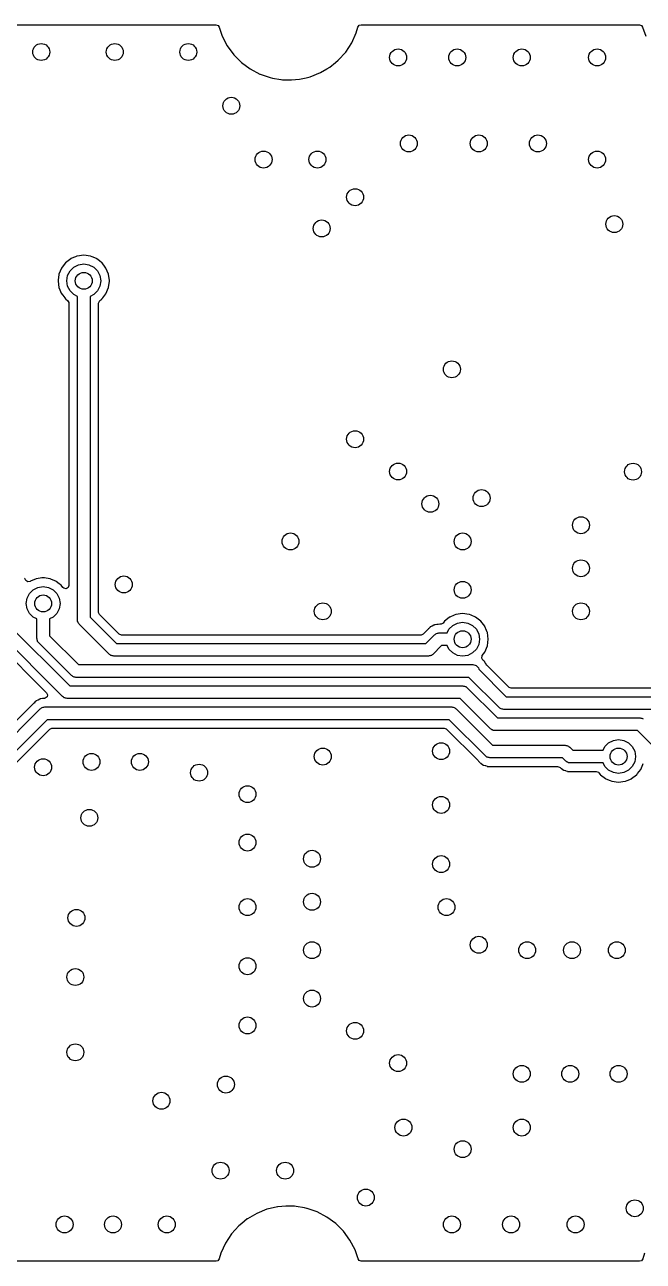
# Model space of a CAD drawing. Extents: x 4.95 to 6.89, y -4.12 to -2.97.
# Drawn here: x 5.579 to 6.154, y -4.115 to -2.965 of the extents above; entities that cross this region are included whole.
import ezdxf

# ---------------------------------------------------------------- set-up
doc = ezdxf.new("R2010")
doc.units = 0
doc.header["$MEASUREMENT"] = 0
doc.layers.add('BLACK', color=7, linetype='CONTINUOUS')

msp = doc.modelspace()

# ---------------------------------------------------------------- linework, layer by layer
at = {"layer": 'BLACK', "linetype": 'CONTINUOUS'}
for p, q in [((5.49831, -2.96539), (5.75694, -2.96539)), ((5.75694, -2.96539), (5.75894, -2.96612)), ((5.88902, -2.96764), (5.89027, -2.96592)), ((5.89027, -2.96592), (5.89201, -2.96539)), ((5.89201, -2.96539), (6.15064, -2.96539)), ((6.15064, -2.96539), (6.15264, -2.96612)), ((5.75894, -2.96612), (5.75988, -2.9675)), ((5.75988, -2.9675), (5.76277, -2.97599)), ((5.76277, -2.97599), (5.76746, -2.98503)), ((5.8832, -2.9823), (5.88746, -2.97305)), ((5.88746, -2.97305), (5.88902, -2.96764)), ((6.15264, -2.96612), (6.15359, -2.9675)), ((6.15359, -2.9675), (6.15647, -2.97599)), ((5.76746, -2.98503), (5.77347, -2.99325)), ((5.87758, -2.9908), (5.8832, -2.9823)), ((5.77347, -2.99325), (5.78065, -3.00047)), ((5.78065, -3.00047), (5.78885, -3.00653)), ((5.86805, -3.00054), (5.87066, -2.99843)), ((5.87066, -2.99843), (5.87075, -2.99835)), ((5.87066, -2.99843), (5.87066, -2.99843)), ((5.87075, -2.99835), (5.87758, -2.9908)), ((5.78885, -3.00653), (5.79786, -3.01127)), ((5.79786, -3.01127), (5.79797, -3.01131)), ((5.79797, -3.01131), (5.79797, -3.01131)), ((5.79797, -3.01131), (5.80738, -3.01456)), ((5.84461, -3.01372), (5.85407, -3.00994)), ((5.85407, -3.00994), (5.86, -3.00646)), ((5.86, -3.00646), (5.86275, -3.00484)), ((5.86275, -3.00484), (5.86285, -3.00478)), ((5.86275, -3.00484), (5.86275, -3.00484)), ((5.86285, -3.00478), (5.86805, -3.00054)), ((5.80738, -3.01456), (5.80738, -3.01456)), ((5.80738, -3.01456), (5.80749, -3.01459)), ((5.80749, -3.01459), (5.80969, -3.015)), ((5.80969, -3.015), (5.81741, -3.01641)), ((5.81741, -3.01641), (5.81741, -3.01641)), ((5.81741, -3.01641), (5.81751, -3.01642)), ((5.81751, -3.01642), (5.81761, -3.01643)), ((5.81761, -3.01643), (5.81761, -3.01643)), ((5.81761, -3.01643), (5.81898, -3.0165)), ((5.81898, -3.0165), (5.82077, -3.01659)), ((5.82077, -3.01659), (5.82712, -3.01659)), ((5.82712, -3.01659), (5.83468, -3.01602)), ((5.83468, -3.01602), (5.84074, -3.01461)), ((5.84074, -3.01461), (5.84449, -3.01375)), ((5.84449, -3.01375), (5.84461, -3.01372)), ((5.84449, -3.01375), (5.84449, -3.01375)), ((5.62204, -3.18297), (5.61965, -3.18481)), ((5.6222, -3.18285), (5.62204, -3.18297)), ((5.62204, -3.18297), (5.62204, -3.18297)), ((5.62641, -3.18111), (5.6222, -3.18285)), ((5.62777, -3.18055), (5.62641, -3.18111)), ((5.62796, -3.18047), (5.62777, -3.18055)), ((5.62777, -3.18055), (5.62777, -3.18055)), ((5.63413, -3.17966), (5.62796, -3.18047)), ((5.6403, -3.18047), (5.63413, -3.17966)), ((5.64049, -3.18055), (5.6403, -3.18047)), ((5.64185, -3.18111), (5.64049, -3.18055)), ((5.64049, -3.18055), (5.64049, -3.18055)), ((5.64605, -3.18285), (5.64185, -3.18111)), ((5.64621, -3.18297), (5.64605, -3.18285)), ((5.6486, -3.18481), (5.64621, -3.18297)), ((5.64621, -3.18297), (5.64621, -3.18297)), ((5.61348, -3.19158), (5.61109, -3.19733)), ((5.6141, -3.19076), (5.61348, -3.19158)), ((5.61714, -3.1868), (5.6141, -3.19076)), ((5.61727, -3.18664), (5.61714, -3.1868)), ((5.61965, -3.18481), (5.61727, -3.18664)), ((5.61915, -3.19863), (5.62139, -3.19424)), ((5.62139, -3.19424), (5.62487, -3.19076)), ((5.62487, -3.19076), (5.62926, -3.18852)), ((5.62926, -3.18852), (5.63413, -3.18775)), ((5.63413, -3.18775), (5.63899, -3.18852)), ((5.63899, -3.18852), (5.64338, -3.19076)), ((5.64338, -3.19076), (5.64687, -3.19424)), ((5.64687, -3.19424), (5.6491, -3.19863)), ((5.65099, -3.18664), (5.6486, -3.18481)), ((5.65111, -3.1868), (5.65099, -3.18664)), ((5.65415, -3.19076), (5.65111, -3.1868)), ((5.65478, -3.19158), (5.65415, -3.19076)), ((5.65716, -3.19733), (5.65478, -3.19158)), ((5.61036, -3.20293), (5.61028, -3.2035)), ((5.61028, -3.2035), (5.61031, -3.2037)), ((5.61031, -3.2037), (5.61032, -3.20379)), ((5.61032, -3.20379), (5.61109, -3.20967)), ((5.61107, -3.19753), (5.61036, -3.20293)), ((5.61109, -3.19733), (5.61107, -3.19753)), ((5.61838, -3.2035), (5.61915, -3.19863)), ((5.61915, -3.20837), (5.61838, -3.2035)), ((5.6491, -3.19863), (5.64988, -3.2035)), ((5.64988, -3.2035), (5.6491, -3.20837)), ((5.65719, -3.19753), (5.65716, -3.19733)), ((5.65716, -3.20967), (5.65793, -3.20379)), ((5.6579, -3.20293), (5.65719, -3.19753)), ((5.65797, -3.2035), (5.6579, -3.20293)), ((5.65793, -3.20379), (5.65795, -3.2037)), ((5.65795, -3.2037), (5.65797, -3.2035)), ((5.61109, -3.20967), (5.61348, -3.21542)), ((5.61348, -3.21542), (5.6136, -3.21559)), ((5.6136, -3.21559), (5.6136, -3.21559)), ((5.6136, -3.21559), (5.61652, -3.21939)), ((5.62139, -3.21276), (5.61915, -3.20837)), ((5.62487, -3.21624), (5.62139, -3.21276)), ((5.62822, -3.21795), (5.62487, -3.21624)), ((5.62822, -3.51858), (5.62822, -3.21795)), ((5.64338, -3.21624), (5.64003, -3.21795)), ((5.64003, -3.21795), (5.64003, -3.51613)), ((5.64687, -3.21276), (5.64338, -3.21624)), ((5.6491, -3.20837), (5.64687, -3.21276)), ((5.65174, -3.21939), (5.65465, -3.21559)), ((5.65465, -3.21559), (5.65478, -3.21542)), ((5.65465, -3.21559), (5.65465, -3.21559)), ((5.65478, -3.21542), (5.65716, -3.20967)), ((5.61652, -3.21939), (5.61727, -3.22036)), ((5.61727, -3.22036), (5.61743, -3.22049)), ((5.61743, -3.22049), (5.61743, -3.22049)), ((5.61743, -3.22049), (5.61911, -3.22178)), ((5.61911, -3.22178), (5.62025, -3.22357)), ((5.62025, -3.22357), (5.62033, -3.22425)), ((5.62033, -3.22425), (5.62033, -3.48663)), ((5.64793, -3.22425), (5.64865, -3.22225)), ((5.64793, -3.51157), (5.64793, -3.22425)), ((5.64865, -3.22225), (5.64914, -3.22178)), ((5.64914, -3.22178), (5.65083, -3.22049)), ((5.65083, -3.22049), (5.65099, -3.22036)), ((5.65083, -3.22049), (5.65083, -3.22049)), ((5.65099, -3.22036), (5.65174, -3.21939)), ((5.57933, -3.48024), (5.57916, -3.48001)), ((5.57982, -3.48142), (5.57933, -3.48024)), ((5.58031, -3.48223), (5.57982, -3.48142)), ((5.58216, -3.48329), (5.58031, -3.48223)), ((5.58425, -3.48293), (5.58216, -3.48329)), ((5.5843, -3.4829), (5.58425, -3.48293)), ((5.58446, -3.48277), (5.5843, -3.4829)), ((5.58465, -3.4827), (5.58446, -3.48277)), ((5.59002, -3.48047), (5.58465, -3.4827)), ((5.59021, -3.48039), (5.59002, -3.48047)), ((5.59002, -3.48047), (5.59002, -3.48047)), ((5.59524, -3.47973), (5.59021, -3.48039)), ((5.59618, -3.47961), (5.59524, -3.47973)), ((5.59638, -3.47958), (5.59618, -3.47961)), ((5.59659, -3.47961), (5.59638, -3.47958)), ((5.59753, -3.47973), (5.59659, -3.47961)), ((5.60256, -3.48039), (5.59753, -3.47973)), ((5.60274, -3.48047), (5.60256, -3.48039)), ((5.60421, -3.48108), (5.60274, -3.48047)), ((5.60274, -3.48047), (5.60274, -3.48047)), ((5.60831, -3.48277), (5.60421, -3.48108)), ((5.60847, -3.4829), (5.60831, -3.48277)), ((5.61138, -3.48513), (5.60847, -3.4829)), ((5.60847, -3.4829), (5.60847, -3.4829)), ((5.58141, -3.49856), (5.58364, -3.49417)), ((5.58364, -3.49417), (5.58713, -3.49068)), ((5.58713, -3.49068), (5.59152, -3.48845)), ((5.59152, -3.48845), (5.59638, -3.48768)), ((5.59638, -3.48768), (5.60125, -3.48845)), ((5.60125, -3.48845), (5.60564, -3.49068)), ((5.60564, -3.49068), (5.60913, -3.49417)), ((5.60913, -3.49417), (5.61136, -3.49856)), ((5.61325, -3.48656), (5.61138, -3.48513)), ((5.61474, -3.48851), (5.61325, -3.48656)), ((5.61475, -3.48852), (5.61474, -3.48851)), ((5.61566, -3.48932), (5.61475, -3.48852)), ((5.61776, -3.48969), (5.61566, -3.48932)), ((5.6196, -3.48863), (5.61776, -3.48969)), ((5.62033, -3.48663), (5.6196, -3.48863)), ((5.58064, -3.50342), (5.58141, -3.49856)), ((5.58141, -3.50829), (5.58064, -3.50342)), ((5.61136, -3.49856), (5.61213, -3.50342)), ((5.61213, -3.50342), (5.61136, -3.50829)), ((5.58364, -3.51268), (5.58141, -3.50829)), ((5.58713, -3.51617), (5.58364, -3.51268)), ((5.59048, -3.51787), (5.58713, -3.51617)), ((5.60564, -3.51617), (5.60229, -3.51787)), ((5.60913, -3.51268), (5.60564, -3.51617)), ((5.61136, -3.50829), (5.60913, -3.51268)), ((5.64003, -3.51613), (5.66457, -3.54067)), ((5.64794, -3.51184), (5.64793, -3.51157)), ((5.64884, -3.51377), (5.64794, -3.51184)), ((5.66693, -3.53186), (5.64884, -3.51377)), ((5.97421, -3.5162), (5.9706, -3.51898)), ((5.97438, -3.51608), (5.97421, -3.5162)), ((5.97421, -3.5162), (5.97421, -3.5162)), ((5.97845, -3.51439), (5.97438, -3.51608)), ((5.97994, -3.51378), (5.97845, -3.51439)), ((5.98013, -3.5137), (5.97994, -3.51378)), ((5.97994, -3.51378), (5.97994, -3.51378)), ((5.9863, -3.51289), (5.98013, -3.5137)), ((5.99247, -3.5137), (5.9863, -3.51289)), ((5.99266, -3.51378), (5.99247, -3.5137)), ((5.99415, -3.51439), (5.99266, -3.51378)), ((5.99266, -3.51378), (5.99266, -3.51378)), ((5.99822, -3.51608), (5.99415, -3.51439)), ((5.99838, -3.5162), (5.99822, -3.51608)), ((6.002, -3.51898), (5.99838, -3.5162)), ((5.99838, -3.5162), (5.99838, -3.5162)), ((5.56459, -3.5235), (5.62109, -3.58)), ((5.59048, -3.53583), (5.59048, -3.51787)), ((5.60229, -3.51787), (5.60229, -3.53339)), ((5.62842, -3.51933), (5.62822, -3.51858)), ((5.62842, -3.5201), (5.62842, -3.51933)), ((5.62881, -3.52078), (5.62842, -3.5201)), ((5.62901, -3.52153), (5.62881, -3.52078)), ((5.62956, -3.52208), (5.62901, -3.52153)), ((5.62995, -3.52275), (5.62956, -3.52208)), ((5.65795, -3.55075), (5.62995, -3.52275)), ((5.95431, -3.52723), (5.94967, -3.53186)), ((5.95439, -3.52714), (5.95431, -3.52723)), ((5.95474, -3.52676), (5.95439, -3.52714)), ((5.95574, -3.52568), (5.95474, -3.52676)), ((5.95595, -3.52557), (5.95574, -3.52568)), ((5.95607, -3.52546), (5.95595, -3.52557)), ((5.95612, -3.52542), (5.95607, -3.52546)), ((5.95627, -3.52529), (5.95612, -3.52542)), ((5.95798, -3.52446), (5.95627, -3.52529)), ((5.95811, -3.5244), (5.95798, -3.52446)), ((5.95956, -3.52362), (5.95811, -3.5244)), ((5.95978, -3.5235), (5.95956, -3.52362)), ((5.95956, -3.52362), (5.95956, -3.52362)), ((5.96004, -3.52345), (5.95978, -3.5235)), ((5.96007, -3.52344), (5.96004, -3.52345)), ((5.96014, -3.52342), (5.96007, -3.52344)), ((5.96018, -3.52341), (5.96014, -3.52342)), ((5.96041, -3.5233), (5.96018, -3.52341)), ((5.96078, -3.52325), (5.96041, -3.5233)), ((5.9623, -3.52307), (5.96078, -3.52325)), ((5.96244, -3.52305), (5.9623, -3.52307)), ((5.96304, -3.52295), (5.96244, -3.52305)), ((5.96317, -3.52293), (5.96304, -3.52295)), ((5.96304, -3.52295), (5.96304, -3.52295)), ((5.96331, -3.52293), (5.96317, -3.52293)), ((5.96368, -3.52291), (5.96331, -3.52293)), ((5.96497, -3.52276), (5.96368, -3.52291)), ((5.96523, -3.52281), (5.96497, -3.52276)), ((5.96548, -3.52282), (5.96523, -3.52281)), ((5.96549, -3.52276), (5.96548, -3.52282)), ((5.96631, -3.52275), (5.96549, -3.52276)), ((5.9681, -3.52161), (5.96631, -3.52275)), ((5.96931, -3.52003), (5.9681, -3.52161)), ((5.96944, -3.51987), (5.96931, -3.52003)), ((5.96931, -3.52003), (5.96931, -3.52003)), ((5.9706, -3.51898), (5.96944, -3.51987)), ((5.97185, -3.53083), (5.97356, -3.52748)), ((5.97356, -3.52748), (5.97704, -3.52399)), ((5.97704, -3.52399), (5.98143, -3.52175)), ((5.98143, -3.52175), (5.9863, -3.52098)), ((5.9863, -3.52098), (5.99117, -3.52175)), ((5.99117, -3.52175), (5.99556, -3.52399)), ((5.99556, -3.52399), (5.99904, -3.52748)), ((5.99904, -3.52748), (6.00128, -3.53187)), ((6.00316, -3.51987), (6.002, -3.51898)), ((6.00328, -3.52003), (6.00316, -3.51987)), ((6.00682, -3.52464), (6.00328, -3.52003)), ((6.00695, -3.52481), (6.00682, -3.52464)), ((6.00851, -3.52859), (6.00695, -3.52481)), ((6.0092, -3.53025), (6.00851, -3.52859)), ((5.54918, -3.53595), (5.59961, -3.58639)), ((5.61447, -3.59008), (5.55451, -3.53012)), ((5.59068, -3.53658), (5.59048, -3.53583)), ((5.59068, -3.53736), (5.59068, -3.53658)), ((5.59107, -3.53804), (5.59068, -3.53736)), ((5.59127, -3.53879), (5.59107, -3.53804)), ((5.59182, -3.53934), (5.59127, -3.53879)), ((5.59221, -3.54001), (5.59182, -3.53934)), ((5.62262, -3.57042), (5.59221, -3.54001)), ((5.60229, -3.53339), (5.62924, -3.56033)), ((5.66457, -3.54067), (5.95203, -3.54067)), ((5.66713, -3.53205), (5.66693, -3.53186)), ((5.66913, -3.53277), (5.66713, -3.53205)), ((5.94747, -3.53277), (5.66913, -3.53277)), ((5.94774, -3.53276), (5.94747, -3.53277)), ((5.94967, -3.53186), (5.94774, -3.53276)), ((5.95203, -3.54067), (5.96014, -3.53256)), ((5.96014, -3.53256), (5.96081, -3.53217)), ((5.96081, -3.53217), (5.96136, -3.53162)), ((5.96136, -3.53162), (5.96211, -3.53142)), ((5.96211, -3.53142), (5.96279, -3.53103)), ((5.96279, -3.53103), (5.96356, -3.53103)), ((5.96356, -3.53103), (5.96432, -3.53083)), ((5.96432, -3.53083), (5.97185, -3.53083)), ((6.00128, -3.53187), (6.00205, -3.53673)), ((6.00205, -3.53673), (6.00128, -3.5416)), ((6.00933, -3.53056), (6.0092, -3.53025)), ((6.01014, -3.53673), (6.00933, -3.53056)), ((6.00933, -3.5429), (6.01014, -3.53673)), ((5.65862, -3.55114), (5.65795, -3.55075)), ((5.65917, -3.55169), (5.65862, -3.55114)), ((5.65992, -3.55189), (5.65917, -3.55169)), ((5.6606, -3.55228), (5.65992, -3.55189)), ((5.66137, -3.55228), (5.6606, -3.55228)), ((5.66212, -3.55248), (5.66137, -3.55228)), ((5.95522, -3.55228), (5.95447, -3.55248)), ((5.956, -3.55228), (5.95522, -3.55228)), ((5.95668, -3.55189), (5.956, -3.55228)), ((5.95743, -3.55169), (5.95668, -3.55189)), ((5.95798, -3.55114), (5.95743, -3.55169)), ((5.95865, -3.55075), (5.95798, -3.55114)), ((5.96676, -3.54264), (5.95865, -3.55075)), ((5.97185, -3.54264), (5.96676, -3.54264)), ((5.97356, -3.54599), (5.97185, -3.54264)), ((5.97704, -3.54947), (5.97356, -3.54599)), ((5.98143, -3.55171), (5.97704, -3.54947)), ((5.9863, -3.55248), (5.98143, -3.55171)), ((5.99117, -3.55171), (5.9863, -3.55248)), ((5.99556, -3.54947), (5.99117, -3.55171)), ((5.99904, -3.54599), (5.99556, -3.54947)), ((6.00128, -3.5416), (5.99904, -3.54599)), ((6.00404, -3.55423), (6.00434, -3.55212)), ((6.00434, -3.55212), (6.00461, -3.5517)), ((6.00461, -3.5517), (6.00683, -3.54882)), ((6.00683, -3.54882), (6.00695, -3.54865)), ((6.00683, -3.54882), (6.00683, -3.54882)), ((6.00695, -3.54865), (6.00933, -3.5429)), ((5.62924, -3.56033), (5.99581, -3.56033)), ((5.95447, -3.55248), (5.66212, -3.55248)), ((5.99581, -3.56033), (5.99876, -3.56113)), ((5.99876, -3.56113), (6.00092, -3.56329)), ((6.00092, -3.56329), (6.00126, -3.56454)), ((6.00516, -3.55604), (6.00404, -3.55423)), ((6.00595, -3.55667), (6.00516, -3.55604)), ((6.00615, -3.55682), (6.00595, -3.55667)), ((6.00595, -3.55667), (6.00595, -3.55667)), ((6.00629, -3.55704), (6.00615, -3.55682)), ((6.00647, -3.55723), (6.00629, -3.55704)), ((6.00652, -3.55729), (6.00647, -3.55723)), ((6.00647, -3.55723), (6.00647, -3.55723)), ((6.00667, -3.55749), (6.00652, -3.55729)), ((6.00652, -3.55729), (6.00652, -3.55729)), ((6.00686, -3.55767), (6.00667, -3.55749)), ((6.00698, -3.55789), (6.00686, -3.55767)), ((6.00764, -3.5591), (6.00698, -3.55789)), ((6.00698, -3.55789), (6.00698, -3.55789)), ((6.00776, -3.55931), (6.00764, -3.5591)), ((6.00862, -3.56065), (6.00776, -3.55931)), ((6.00904, -3.56116), (6.00862, -3.56065)), ((6.02925, -3.58137), (6.00904, -3.56116)), ((5.62329, -3.5708), (5.62262, -3.57042)), ((5.62384, -3.57135), (5.62329, -3.5708)), ((5.62459, -3.57156), (5.62384, -3.57135)), ((5.62526, -3.57194), (5.62459, -3.57156)), ((5.62604, -3.57194), (5.62526, -3.57194)), ((5.62679, -3.57215), (5.62604, -3.57194)), ((5.99216, -3.57215), (5.62679, -3.57215)), ((6.02027, -3.60026), (5.99216, -3.57215)), ((6.00126, -3.56454), (6.02689, -3.59018)), ((5.59961, -3.58639), (5.60051, -3.58832)), ((5.62109, -3.58), (5.98646, -3.58)), ((5.98646, -3.58), (5.98721, -3.5802)), ((5.98721, -3.5802), (5.98799, -3.5802)), ((5.98799, -3.5802), (5.98866, -3.58059)), ((5.98866, -3.58059), (5.98941, -3.58079)), ((5.98941, -3.58079), (5.98996, -3.58134)), ((5.98996, -3.58134), (5.99063, -3.58173)), ((5.99063, -3.58173), (6.01875, -3.60984)), ((6.02945, -3.58156), (6.02925, -3.58137)), ((6.03145, -3.58228), (6.02945, -3.58156)), ((6.34758, -3.58228), (6.03145, -3.58228)), ((5.58779, -3.59607), (5.53752, -3.64634)), ((5.58788, -3.59598), (5.58779, -3.59607)), ((5.58905, -3.59471), (5.58788, -3.59598)), ((5.58923, -3.59452), (5.58905, -3.59471)), ((5.58943, -3.59441), (5.58923, -3.59452)), ((5.58956, -3.5943), (5.58943, -3.59441)), ((5.5896, -3.59426), (5.58956, -3.5943)), ((5.58976, -3.59413), (5.5896, -3.59426)), ((5.58993, -3.59404), (5.58976, -3.59413)), ((5.58994, -3.59404), (5.58993, -3.59404)), ((5.59147, -3.5933), (5.58994, -3.59404)), ((5.5916, -3.59324), (5.59147, -3.5933)), ((5.59327, -3.59234), (5.5916, -3.59324)), ((5.59352, -3.59229), (5.59327, -3.59234)), ((5.59356, -3.59228), (5.59352, -3.59229)), ((5.59363, -3.59226), (5.59356, -3.59228)), ((5.59367, -3.59225), (5.59363, -3.59226)), ((5.5939, -3.59214), (5.59367, -3.59225)), ((5.59416, -3.59211), (5.5939, -3.59214)), ((5.59578, -3.59191), (5.59416, -3.59211)), ((5.59416, -3.59211), (5.59416, -3.59211)), ((5.59593, -3.59189), (5.59578, -3.59191)), ((5.59653, -3.59179), (5.59593, -3.59189)), ((5.59666, -3.59177), (5.59653, -3.59179)), ((5.59653, -3.59179), (5.59653, -3.59179)), ((5.5968, -3.59177), (5.59666, -3.59177)), ((5.59716, -3.59175), (5.5968, -3.59177)), ((5.59752, -3.59171), (5.59716, -3.59175)), ((5.59778, -3.59168), (5.59752, -3.59171)), ((5.59822, -3.59159), (5.59778, -3.59168)), ((5.59996, -3.59037), (5.59822, -3.59159)), ((5.60051, -3.58832), (5.59996, -3.59037)), ((5.61514, -3.59047), (5.61447, -3.59008)), ((5.61569, -3.59102), (5.61514, -3.59047)), ((5.61644, -3.59122), (5.61569, -3.59102)), ((5.61712, -3.59161), (5.61644, -3.59122)), ((5.61789, -3.59161), (5.61712, -3.59161)), ((5.61864, -3.59181), (5.61789, -3.59161)), ((5.98401, -3.59181), (5.61864, -3.59181)), ((6.01212, -3.61992), (5.98401, -3.59181)), ((6.02689, -3.59018), (6.35022, -3.59018)), ((5.53977, -3.65526), (5.59363, -3.6014)), ((5.59363, -3.6014), (5.5943, -3.60101)), ((5.5943, -3.60101), (5.59485, -3.60046)), ((5.59485, -3.60046), (5.5956, -3.60026)), ((5.5956, -3.60026), (5.59627, -3.59987)), ((5.59627, -3.59987), (5.59705, -3.59987)), ((5.59705, -3.59987), (5.5978, -3.59967)), ((5.5978, -3.59967), (5.97612, -3.59967)), ((5.97612, -3.59967), (5.97687, -3.59987)), ((5.97687, -3.59987), (5.97765, -3.59987)), ((5.97765, -3.59987), (5.97832, -3.60026)), ((5.97832, -3.60026), (5.97908, -3.60046)), ((5.97908, -3.60046), (5.97963, -3.60101)), ((5.97963, -3.60101), (5.9803, -3.6014)), ((5.9803, -3.6014), (6.01408, -3.63517)), ((6.02094, -3.60065), (6.02027, -3.60026)), ((6.02149, -3.6012), (6.02094, -3.60065)), ((6.02224, -3.6014), (6.02149, -3.6012)), ((6.02292, -3.60179), (6.02224, -3.6014)), ((6.02369, -3.60179), (6.02292, -3.60179)), ((6.02445, -3.60199), (6.02369, -3.60179)), ((6.35163, -3.60199), (6.02445, -3.60199)), ((5.60025, -3.61148), (5.55057, -3.66116)), ((5.56182, -3.66107), (5.60261, -3.62028)), ((5.97368, -3.61148), (5.60025, -3.61148)), ((5.60261, -3.62028), (5.60454, -3.61938)), ((5.60454, -3.61938), (5.60481, -3.61937)), ((5.60481, -3.61937), (5.96912, -3.61937)), ((5.96912, -3.61937), (5.97112, -3.6201)), ((5.97112, -3.6201), (5.97132, -3.62028)), ((5.97132, -3.62028), (6.0006, -3.64956)), ((6.00745, -3.64525), (5.97368, -3.61148)), ((6.0128, -3.62031), (6.01212, -3.61992)), ((6.01335, -3.62086), (6.0128, -3.62031)), ((6.0141, -3.62106), (6.01335, -3.62086)), ((6.01477, -3.62145), (6.0141, -3.62106)), ((6.01875, -3.60984), (6.1513, -3.60984)), ((6.1513, -3.60984), (6.15205, -3.61004)), ((6.15205, -3.61004), (6.15283, -3.61004)), ((6.15283, -3.61004), (6.1535, -3.61043)), ((6.1535, -3.61043), (6.15425, -3.61063)), ((6.01555, -3.62145), (6.01477, -3.62145)), ((6.0163, -3.62165), (6.01555, -3.62145)), ((6.14885, -3.62165), (6.0163, -3.62165)), ((6.12204, -3.63301), (6.12643, -3.63077)), ((6.12643, -3.63077), (6.1313, -3.63)), ((6.1313, -3.63), (6.13617, -3.63077)), ((6.13617, -3.63077), (6.14056, -3.63301)), ((6.24192, -3.71472), (6.14885, -3.62165)), ((6.01408, -3.63517), (6.08163, -3.63517)), ((6.08163, -3.63517), (6.08238, -3.63537)), ((6.08238, -3.63537), (6.08316, -3.63537)), ((6.08316, -3.63537), (6.08383, -3.63576)), ((6.08383, -3.63576), (6.08458, -3.63596)), ((6.08458, -3.63596), (6.08513, -3.63651)), ((6.08513, -3.63651), (6.08581, -3.6369)), ((6.08581, -3.6369), (6.08875, -3.63984)), ((6.08875, -3.63984), (6.11685, -3.63984)), ((6.11685, -3.63984), (6.11856, -3.63649)), ((6.11856, -3.63649), (6.12204, -3.63301)), ((6.14056, -3.63301), (6.14404, -3.63649)), ((6.14404, -3.63649), (6.14628, -3.64088)), ((6.14628, -3.64088), (6.14705, -3.64575)), ((6.0006, -3.64956), (6.00101, -3.65007)), ((6.00101, -3.65007), (6.00128, -3.65049)), ((6.00128, -3.65049), (6.00229, -3.65129)), ((6.00229, -3.65129), (6.00231, -3.6513)), ((6.00231, -3.6513), (6.00258, -3.65155)), ((6.00258, -3.65155), (6.00268, -3.65165)), ((6.00268, -3.65165), (6.00279, -3.65172)), ((6.00279, -3.65172), (6.00328, -3.65207)), ((6.00328, -3.65207), (6.0034, -3.65216)), ((6.0034, -3.65216), (6.00469, -3.65318)), ((6.00469, -3.65318), (6.00469, -3.65318)), ((6.00469, -3.65318), (6.00489, -3.65334)), ((6.00489, -3.65334), (6.00513, -3.65342)), ((6.00513, -3.65342), (6.00517, -3.65344)), ((6.00517, -3.65344), (6.00523, -3.65348)), ((6.00523, -3.65348), (6.00527, -3.65349)), ((6.00527, -3.65349), (6.00547, -3.65364)), ((6.00547, -3.65364), (6.00729, -3.65419)), ((6.00729, -3.65419), (6.00743, -3.65423)), ((6.00743, -3.65423), (6.00904, -3.65479)), ((6.00813, -3.64564), (6.00745, -3.64525)), ((6.00868, -3.64619), (6.00813, -3.64564)), ((6.00943, -3.64639), (6.00868, -3.64619)), ((6.00904, -3.65479), (6.00904, -3.65479)), ((6.00904, -3.65479), (6.00922, -3.65486)), ((6.00922, -3.65486), (6.00943, -3.65488)), ((6.0101, -3.64678), (6.00943, -3.64639)), ((6.00943, -3.65488), (6.00949, -3.65488)), ((6.00949, -3.65488), (6.00965, -3.65489)), ((6.00965, -3.65489), (6.00988, -3.65496)), ((6.00988, -3.65496), (6.01013, -3.65495)), ((6.01088, -3.64678), (6.0101, -3.64678)), ((6.01013, -3.65495), (6.01186, -3.65488)), ((6.01013, -3.65495), (6.01013, -3.65495)), ((6.01163, -3.64698), (6.01088, -3.64678)), ((6.07918, -3.64698), (6.01163, -3.64698)), ((6.01186, -3.65488), (6.01198, -3.65488)), ((6.01198, -3.65488), (6.01488, -3.65488)), ((6.01488, -3.65488), (6.07451, -3.65488)), ((6.07451, -3.65488), (6.07644, -3.65555)), ((6.07644, -3.65555), (6.07698, -3.65597)), ((6.08212, -3.64992), (6.07918, -3.64698)), ((6.0828, -3.65031), (6.08212, -3.64992)), ((6.08335, -3.65086), (6.0828, -3.65031)), ((6.0841, -3.65106), (6.08335, -3.65086)), ((6.08477, -3.65145), (6.0841, -3.65106)), ((6.08555, -3.65145), (6.08477, -3.65145)), ((6.0863, -3.65165), (6.08555, -3.65145)), ((6.11685, -3.65165), (6.0863, -3.65165)), ((6.11856, -3.655), (6.11685, -3.65165)), ((6.12204, -3.65849), (6.11856, -3.655)), ((6.14404, -3.655), (6.14056, -3.65849)), ((6.14628, -3.65061), (6.14404, -3.655)), ((6.14705, -3.64575), (6.14628, -3.65061)), ((6.15195, -3.65767), (6.15381, -3.65318)), ((6.15381, -3.65318), (6.15425, -3.65211)), ((6.07698, -3.65597), (6.07725, -3.65622)), ((6.07725, -3.65622), (6.07735, -3.65632)), ((6.07735, -3.65632), (6.07746, -3.65639)), ((6.07746, -3.65639), (6.07795, -3.65674)), ((6.07795, -3.65674), (6.07807, -3.65683)), ((6.07807, -3.65683), (6.07936, -3.65785)), ((6.07936, -3.65785), (6.07936, -3.65785)), ((6.07936, -3.65785), (6.07956, -3.65801)), ((6.07956, -3.65801), (6.0798, -3.65809)), ((6.0798, -3.65809), (6.07984, -3.65811)), ((6.07984, -3.65811), (6.0799, -3.65815)), ((6.0799, -3.65815), (6.07994, -3.65816)), ((6.07994, -3.65816), (6.08014, -3.65831)), ((6.08014, -3.65831), (6.08039, -3.65839)), ((6.08039, -3.65839), (6.08039, -3.65839)), ((6.08039, -3.65839), (6.08196, -3.65886)), ((6.08196, -3.65886), (6.0821, -3.6589)), ((6.0821, -3.6589), (6.08371, -3.65946)), ((6.08371, -3.65946), (6.08389, -3.65953)), ((6.08389, -3.65953), (6.0841, -3.65955)), ((6.0841, -3.65955), (6.08416, -3.65955)), ((6.08416, -3.65955), (6.08432, -3.65956)), ((6.08432, -3.65956), (6.08455, -3.65963)), ((6.08455, -3.65963), (6.0848, -3.65962)), ((6.0848, -3.65962), (6.08653, -3.65955)), ((6.0848, -3.65962), (6.0848, -3.65962)), ((6.08653, -3.65955), (6.08665, -3.65955)), ((6.08665, -3.65955), (6.11055, -3.65955)), ((6.11055, -3.65955), (6.11255, -3.66027)), ((6.11255, -3.66027), (6.11302, -3.66076)), ((6.11302, -3.66076), (6.11423, -3.66234)), ((6.11423, -3.66234), (6.11444, -3.66261)), ((6.11444, -3.66261), (6.1146, -3.66273)), ((6.1146, -3.66273), (6.11921, -3.66627)), ((6.11921, -3.66627), (6.11921, -3.66627)), ((6.11921, -3.66627), (6.11938, -3.6664)), ((6.11938, -3.6664), (6.12345, -3.66809)), ((6.12643, -3.66073), (6.12204, -3.65849)), ((6.1313, -3.6615), (6.12643, -3.66073)), ((6.13617, -3.66073), (6.1313, -3.6615)), ((6.14056, -3.65849), (6.13617, -3.66073)), ((6.13915, -3.66809), (6.14322, -3.6664)), ((6.14322, -3.6664), (6.14338, -3.66627)), ((6.14338, -3.66627), (6.148, -3.66273)), ((6.14338, -3.66627), (6.14338, -3.66627)), ((6.148, -3.66273), (6.14816, -3.66261)), ((6.14816, -3.66261), (6.14891, -3.66163)), ((6.14891, -3.66163), (6.15183, -3.65783)), ((6.15183, -3.65783), (6.15195, -3.65767)), ((6.15183, -3.65783), (6.15183, -3.65783)), ((6.12345, -3.66809), (6.12494, -3.6687)), ((6.12494, -3.6687), (6.12494, -3.6687)), ((6.12494, -3.6687), (6.12513, -3.66878)), ((6.12513, -3.66878), (6.1313, -3.66959)), ((6.1313, -3.66959), (6.13747, -3.66878)), ((6.13747, -3.66878), (6.13766, -3.6687)), ((6.13766, -3.6687), (6.13915, -3.66809)), ((6.13766, -3.6687), (6.13766, -3.6687)), ((5.80445, -4.06667), (5.79499, -4.07045)), ((5.80456, -4.06665), (5.80445, -4.06667)), ((5.81426, -4.0644), (5.80456, -4.06665)), ((5.80456, -4.06665), (5.80456, -4.06665)), ((5.81437, -4.06437), (5.81426, -4.0644)), ((5.82194, -4.0638), (5.81437, -4.06437)), ((5.82829, -4.0638), (5.82194, -4.0638)), ((5.83008, -4.06389), (5.82829, -4.0638)), ((5.83145, -4.06396), (5.83008, -4.06389)), ((5.83155, -4.06397), (5.83145, -4.06396)), ((5.83145, -4.06396), (5.83145, -4.06396)), ((5.83164, -4.06399), (5.83155, -4.06397)), ((5.83936, -4.0654), (5.83164, -4.06399)), ((5.83164, -4.06399), (5.83164, -4.06399)), ((5.84157, -4.0658), (5.83936, -4.0654)), ((5.84168, -4.06584), (5.84157, -4.0658)), ((5.85108, -4.06909), (5.84168, -4.06584)), ((5.84168, -4.06584), (5.84168, -4.06584)), ((5.85119, -4.06912), (5.85108, -4.06909)), ((5.85108, -4.06909), (5.85108, -4.06909)), ((5.86021, -4.07387), (5.85119, -4.06912)), ((5.78092, -4.07992), (5.77831, -4.08204)), ((5.78611, -4.07569), (5.78092, -4.07992)), ((5.78621, -4.07561), (5.78611, -4.07569)), ((5.78611, -4.07569), (5.78611, -4.07569)), ((5.78631, -4.07555), (5.78621, -4.07561)), ((5.79489, -4.07051), (5.78631, -4.07555)), ((5.78631, -4.07555), (5.78631, -4.07555)), ((5.79499, -4.07045), (5.79489, -4.07051)), ((5.8684, -4.07992), (5.86021, -4.07387)), ((5.87559, -4.08714), (5.8684, -4.07992)), ((5.77147, -4.08959), (5.76586, -4.09809)), ((5.77831, -4.08204), (5.77147, -4.08959)), ((5.88159, -4.09537), (5.87559, -4.08714)), ((5.76586, -4.09809), (5.76159, -4.10734)), ((5.88629, -4.1044), (5.88159, -4.09537)), ((5.75705, -4.115), (5.49841, -4.115)), ((5.75879, -4.11447), (5.75705, -4.115)), ((5.76004, -4.11275), (5.75879, -4.11447)), ((5.76156, -4.10746), (5.76004, -4.11275)), ((5.76159, -4.10734), (5.76156, -4.10746)), ((5.88633, -4.10452), (5.88629, -4.1044)), ((5.88917, -4.11289), (5.88633, -4.10452)), ((5.89012, -4.11427), (5.88917, -4.11289)), ((5.89212, -4.115), (5.89012, -4.11427)), ((6.15075, -4.115), (5.89212, -4.115)), ((6.15249, -4.11447), (6.15075, -4.115)), ((6.15374, -4.11275), (6.15249, -4.11447)), ((6.15526, -4.10746), (6.15374, -4.11275))]:
    msp.add_line(p, q, dxfattribs=at)
at = {"layer": 'BLACK'}
for centre in [(5.59463, -2.99075), (5.66297, -2.99075), (5.7313, -2.99075), (5.9263, -2.99575), (5.9813, -2.99575), (6.0413, -2.99575), (6.1113, -2.99575), (5.7713, -3.04075), (5.9363, -3.07575), (6.0013, -3.07575), (6.0563, -3.07575), (5.8013, -3.09075), (5.8513, -3.09075), (6.1113, -3.09075), (5.8863, -3.12575), (5.8553, -3.15475), (6.1273, -3.15075), (5.63413, -3.2035), (5.9763, -3.28575), (5.8863, -3.35075), (5.9263, -3.38075), (6.14469, -3.38091), (6.00394, -3.40551), (5.9563, -3.41075), (6.0963, -3.43075), (5.8263, -3.44575), (5.9863, -3.44575), (6.0963, -3.47075), (5.6713, -3.48575), (5.9863, -3.49075), (5.59638, -3.50342), (5.8563, -3.51075), (6.0963, -3.51075), (5.9863, -3.53673), (5.6413, -3.65075), (5.6863, -3.65075), (5.8563, -3.64575), (5.9663, -3.64075), (6.1313, -3.64575), (5.5963, -3.65575), (5.7413, -3.66075), (5.7863, -3.68075), (5.9663, -3.69075), (5.6393, -3.70275), (5.7863, -3.72575), (5.8463, -3.74075), (5.9663, -3.74575), (5.7863, -3.78575), (5.8463, -3.78075), (5.9713, -3.78575), (5.6273, -3.79575), (6.0013, -3.82075), (5.8463, -3.82575), (6.0463, -3.82575), (6.08797, -3.82575), (6.12963, -3.82575), (5.7863, -3.84075), (5.6263, -3.85075), (5.8463, -3.87075), (5.7863, -3.89575), (5.8863, -3.90075), (5.6263, -3.92075), (5.9263, -3.93075), (5.7663, -3.95075), (6.0413, -3.94075), (6.0863, -3.94075), (6.1313, -3.94075), (5.7063, -3.96575), (5.9313, -3.99075), (6.0413, -3.99075), (5.9863, -4.01075), (5.7613, -4.03075), (5.8213, -4.03075), (5.8963, -4.05575), (6.1463, -4.06575), (5.6163, -4.08075), (5.6613, -4.08075), (5.7113, -4.08075), (5.9763, -4.08075), (6.0313, -4.08075), (6.0913, -4.08075)]:
    msp.add_circle(centre, 0.00787, dxfattribs=at)

doc.saveas('drawing.dxf')
